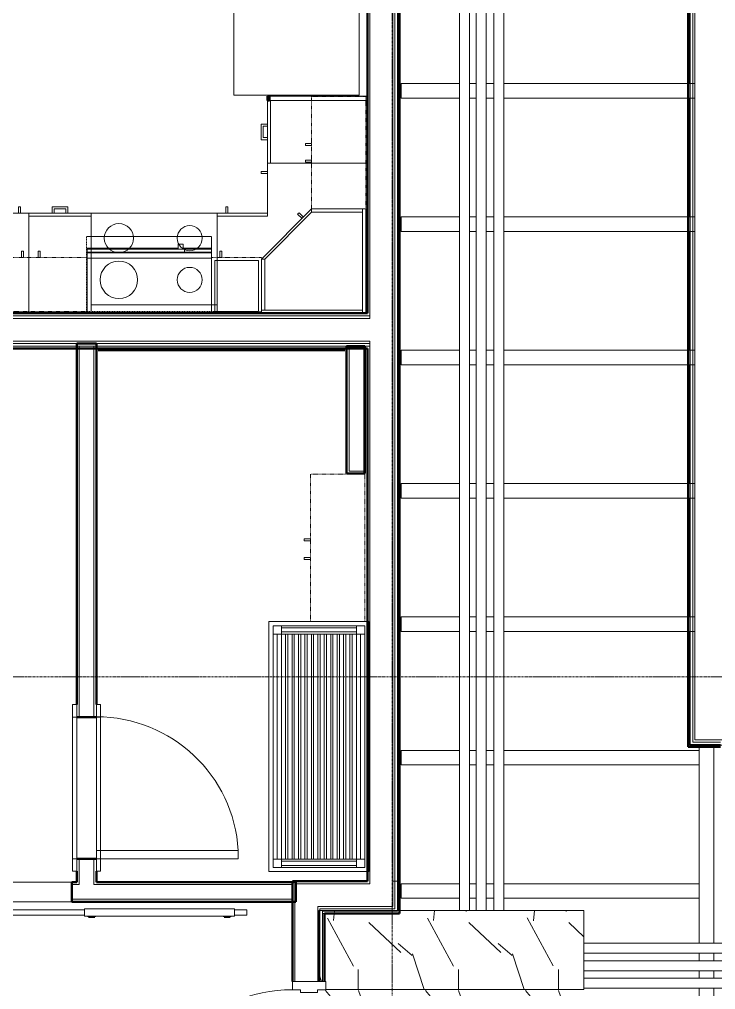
# Model space of a CAD drawing. Header units: inches. Extents: x -4218 to -1830, y 9767 to 12426.
# Drawn here: x -3570.8 to -3403.7, y 10392.1 to 10624.9 of the extents above; entities that cross this region are included whole.
import ezdxf

# ---------------------------------------------------------------- set-up
doc = ezdxf.new("R2010")
doc.units = ezdxf.units.IN
doc.header["$MEASUREMENT"] = 0
for name, pattern in [('Dash', [0.25, 0.125, -0.125]), ('Grid Line 1_2_', [0.875, 0.5, -0.125, 0.125, -0.125]), ('Overhead', [0.15625, 0.09375, -0.0625])]:
    doc.linetypes.add(name, pattern=pattern)
for name, color, linetype, lineweight in [('0-1', 7, 'Continuous', 5), ('0-2', 10, 'Continuous', 9), ('A-CLNG-1', 252, 'Continuous', 9), ('A-CLNG-2', 10, 'Continuous', 9), ('A-CLNG-PATT-1', 71, 'Continuous', 13), ('A-DOOR-1', 10, 'Continuous', 9), ('A-DOOR-2', 50, 'Continuous', 20), ('A-DOOR-3', 252, 'Continuous', 9), ('A-DOOR-4', 7, 'Continuous', 50), ('A-DOOR-FRAM-1', 10, 'Continuous', 9), ('A-DOOR-FRAM-3', 50, 'Continuous', 20), ('A-FLOR-3', 192, 'Continuous', 9), ('A-WALL-1', 7, 'Continuous', 50), ('A-WALL-2', 250, 'Continuous', 13), ('A-WALL-3', 10, 'Continuous', 9), ('A-WALL-4', 252, 'Continuous', 9), ('A-WALL-7', 113, 'Continuous', 9), ('I-WALL-1', 7, 'Continuous', 50), ('I-WALL-3', 252, 'Continuous', 9), ('I-WALL-4', 253, 'Continuous', 9), ('P-PIPE-1', 10, 'Continuous', 9), ('Q-CASE', 31, 'Continuous', 9), ('Q-CASE-1', 252, 'Continuous', 9), ('Q-CASE-2', 10, 'Continuous', 9), ('Q-CASE-3', 253, 'Continuous', 9), ('Q-CASE-4', 252, 'Dash', 9), ('Q-CASE-5', 253, 'Dash', 9), ('Q-CASE-6', 254, 'Continuous', 9), ('Q-CASE-7', 10, 'Dash', 9), ('Q-SPCQ-1', 10, 'Continuous', 9), ('Q-SPCQ-2', 91, 'Overhead', 9), ('S-BEAM', 12, 'Continuous', 9), ('S-GRID-1', 1, 'Grid Line 1_2_', 9)]:
    doc.layers.add(name, color=color, linetype=linetype, lineweight=lineweight)

# ---------------------------------------------------------------- blocks, each defined once
blk = doc.blocks.new('Refrigerator_-_Side-by-Side_6047 - 36_ X 30_-1372843-BACKGROUND - RCP - 2ND FLOOR')
at = {"layer": 'Q-SPCQ-1'}
for p, q in [((-17.88, 15.58), (17.87, 15.58)), ((-17.88, -14.42), (-17.88, 15.58)), ((17.87, 15.58), (17.87, -14.42)), ((17.87, -14.42), (-17.88, -14.42))]:
    blk.add_line(p, q, dxfattribs=at)
blk = doc.blocks.new('Range - 24_ x 30_-2806124-BACKGROUND - RCP - 2ND FLOOR')
at = {"layer": 'Q-SPCQ-1'}
blk.add_line((0, -22), (30, -22), dxfattribs=at)
for centre, radius, start, end in [((6.5, -6), 3.5, 360, 180), ((23.5, -6), 3, 0, 180), ((6.5, -6), 3.5, 180, 0), ((23.5, -6), 3, 180, 0), ((6.5, -16), 4.5, 0, 180), ((23.5, -16), 3, 360, 180), ((6.5, -16), 4.5, 180, 0), ((23.5, -16), 3, 180, 0)]:
    blk.add_arc(centre, radius, start, end, dxfattribs=at)
blk = doc.blocks.new('300 Series Wall Hung Cabinet_302 - 27_ X 36_-2604985-BACKGROUND - RCP - 2ND FLOOR')
at = {"layer": 'Q-CASE-1'}
for p, q in [((-1.76, -13.19), (-2.25, -13.19)), ((-2.25, -13.19), (-2.25, -14.69)), ((-1.76, -14.69), (-1.76, -13.19)), ((2.24, -13.19), (1.75, -13.19)), ((1.75, -13.19), (1.75, -14.69)), ((2.24, -14.69), (2.24, -13.19)), ((-2.25, -14.69), (-1.76, -14.69)), ((1.75, -14.69), (2.24, -14.69))]:
    blk.add_line(p, q, dxfattribs=at)
at = {"layer": 'Q-CASE-4'}
for p, q in [((-13.5, -0.19), (-13.5, -13.19)), ((13.5, -13.19), (13.5, -0.19)), ((-13.5, -13.19), (13.5, -13.19))]:
    blk.add_line(p, q, dxfattribs=at)
at = {"layer": 'Q-CASE-5'}
blk.add_line((13.5, -0.19), (-13.5, -0.19), dxfattribs=at)
blk = doc.blocks.new('30quot_MicrowaveVent_11166 - 70cm miele oven-2804781-BACKGROUND - RCP - 2ND FLOOR')
at = {"layer": 'Q-CASE-1'}
for p, q in [((8.88, 16.6), (7.69, 16.6)), ((7.69, 16.55), (7.69, 15.39)), ((8.88, 15.39), (8.88, 16.55)), ((7.69, 15.6), (-14.2, 15.6)), ((-14.2, 15.6), (-14.2, 15.39)), ((9.18, 15.39), (-14.2, 15.39)), ((-14.2, 15.39), (-14.2, 14.61)), ((-14.2, 14.61), (9.18, 14.61)), ((-14.2, 14.49), (-14.2, 13.23)), ((15.68, 14.49), (-14.2, 14.49)), ((15.68, 15.6), (8.88, 15.6)), ((9.18, 15.39), (9.18, 14.61)), ((15.68, 15.39), (9.18, 15.39)), ((9.18, 15.39), (9.18, 14.61)), ((9.18, 14.61), (15.68, 14.61)), ((15.68, 15.39), (15.68, 15.6)), ((15.68, 15.39), (15.68, 14.61)), ((15.68, 13.23), (15.68, 14.49)), ((-14.2, 13.23), (-14.2, 0.38)), ((-14.2, 13.23), (15.68, 13.23)), ((15.68, 0.38), (15.68, 13.23))]:
    blk.add_line(p, q, dxfattribs=at)
at = {"layer": 'Q-CASE-3'}
for p, q in [((-14.2, 0.38), (-14.2, 0)), ((15.68, 0), (15.68, 0.38))]:
    blk.add_line(p, q, dxfattribs=at)
at = {"layer": 'Q-CASE-6'}
blk.add_line((-14.2, 0), (15.68, 0), dxfattribs=at)
blk = doc.blocks.new('Base Cabinet 4 Drawer 254 - Base Cabinet 4 Drawer 254 15_-2584595-BACKGROUND - RCP - 2ND FLOOR')
at = {"layer": 'Q-CASE-2'}
for p, q in [((-6.76, 24), (8.24, 24)), ((-6.76, 23.25), (-6.76, 24)), ((-1.14, 24), (-1.14, 25.5)), ((-1.14, 25.5), (2.61, 25.5)), ((-1.14, 24), (-0.64, 24)), ((2.11, 25), (-0.64, 25)), ((-0.64, 24), (-0.64, 25)), ((2.11, 24), (2.11, 25)), ((2.61, 24), (2.11, 24)), ((2.61, 25.5), (2.61, 24)), ((8.24, 24), (8.24, 23.25)), ((8.24, 23.25), (-6.76, 23.25)), ((-6.76, 23.25), (-6.76, 0)), ((8.24, 0), (8.24, 23.25)), ((-6.76, 0), (8.24, 0))]:
    blk.add_line(p, q, dxfattribs=at)
blk = doc.blocks.new('Base Cabinet 3 Drawer 230 - Base Cabinet 3 Drawer 230 15_-2554961-BACKGROUND - RCP - 2ND FLOOR')
at = {"layer": 'Q-CASE-2'}
for p, q in [((-6.76, -23.25), (-6.76, 0)), ((-6.76, 0), (8.24, 0)), ((8.24, 0), (8.24, -23.25)), ((-6.76, -23.25), (-6.76, -24)), ((8.24, -23.25), (-6.76, -23.25)), ((8.24, -24), (8.24, -23.25)), ((-6.76, -24), (8.24, -24)), ((-0.64, -24), (-1.14, -24)), ((-1.14, -25.5), (-1.14, -24)), ((2.61, -25.5), (-1.14, -25.5)), ((-0.64, -25), (-0.64, -24)), ((-0.64, -25), (2.11, -25)), ((2.11, -25), (2.11, -24)), ((2.11, -24), (2.61, -24)), ((2.61, -24), (2.61, -25.5))]:
    blk.add_line(p, q, dxfattribs=at)
blk = doc.blocks.new('SWING - SINGLE - FLUSH - 2-10 x 6-8 - PRIVACY-3199407-BACKGROUND - RCP - 2ND FLOOR')
at = {"layer": 'A-DOOR-1'}
blk.add_arc((17, 2.37), 34.07, 93.3657, 180, dxfattribs=at)
at = {"layer": 'A-DOOR-2'}
for p, q in [((15, 2.37), (15, 36.38)), ((17, 36.38), (15, 36.38)), ((17, 2.37), (17, 36.38)), ((17, 2.37), (15, 2.37))]:
    blk.add_line(p, q, dxfattribs=at)
at = {"layer": 'A-DOOR-FRAM-1'}
for p, q in [((-17, 3.37), (-20, 3.37)), ((-20, 2.37), (-20, 3.37)), ((-20, 2.37), (-17, 2.37)), ((17, 3.37), (-17, 3.37)), ((-17, 2.37), (-17, 3.37)), ((-17, 2.37), (17, 2.37)), ((20, 3.37), (17, 3.37)), ((17, 2.37), (17, 3.37)), ((17, 2.37), (20, 2.37)), ((20, 2.37), (20, 3.37)), ((-17, -2.38), (-20, -2.38)), ((-20, -2.38), (-20, -3.38)), ((-20, -3.38), (-17, -3.38)), ((17, -2.38), (-17, -2.38)), ((-17, -2.38), (-17, -3.38)), ((-17, -3.38), (17, -3.38)), ((20, -2.38), (17, -2.38)), ((17, -2.38), (17, -3.38)), ((17, -3.38), (20, -3.38)), ((20, -2.38), (20, -3.38))]:
    blk.add_line(p, q, dxfattribs=at)
blk = doc.blocks.new('BARN - FLUSH - 3-0 x 7-0 BARN DOOR-V25-BACKGROUND - RCP - 2ND FLOOR')
at = {"layer": 'A-DOOR-1'}
for p, q in [((-57, 5.57), (-60, 5.57)), ((-60, 5.57), (-60, 4.95)), ((-60, 4.95), (-60, 4.32)), ((-57, 4.07), (-57, 5.82)), ((-57, 5.82), (-21, 5.82)), ((-21, 5.82), (-21, 4.07)), ((19.6, 5.57), (-21, 5.57)), ((-60, 4.32), (-57, 4.32)), ((-21, 4.07), (-57, 4.07)), ((-21, 4.32), (19.6, 4.32))]:
    blk.add_line(p, q, dxfattribs=at)
at = {"layer": 'A-DOOR-3'}
for p, q in [((21, 5.57), (19.6, 5.57)), ((21, 5.55), (21, 5.57)), ((21, 5.39), (21, 5.49)), ((21, 4.95), (21, 5.39)), ((21, 4.32), (21, 4.95)), ((19.6, 4.32), (21, 4.32))]:
    blk.add_line(p, q, dxfattribs=at)
at = {"layer": 'A-DOOR-4'}
for p, q in [((-56, 6), (-56, 5.82)), ((-54.5, 6), (-56, 6)), ((-54.5, 5.82), (-54.5, 6)), ((-23.5, 6), (-23.5, 5.82)), ((-22, 6), (-23.5, 6)), ((-22, 5.82), (-22, 6))]:
    blk.add_line(p, q, dxfattribs=at)
blk = doc.blocks.new('Base Cabinet Corner 197 - Base Cabinet Corner 197-2565125-BACKGROUND - RCP - 2ND FLOOR')
at = {"layer": 'Q-CASE-2'}
for p, q in [((-23.26, 0), (12.74, 0)), ((-23.26, -36), (-23.26, 0)), ((12.74, 0), (12.74, -24)), ((0.74, -23.25), (0.74, -36)), ((12.74, -23.25), (0.74, -23.25)), ((0.74, -23.25), (0.74, -24)), ((0.74, -24), (0.74, -36)), ((12.74, -24), (0.74, -24)), ((10.73, -24), (10.24, -24)), ((10.24, -24), (10.24, -25.5)), ((10.24, -25.5), (10.73, -25.5)), ((10.73, -25.5), (10.73, -24)), ((2.23, -33.51), (0.73, -33.51)), ((0.73, -33.51), (0.73, -34)), ((0.73, -34), (2.23, -34)), ((2.23, -34), (2.23, -33.51)), ((0.74, -36), (-23.26, -36))]:
    blk.add_line(p, q, dxfattribs=at)
blk = doc.blocks.new('308 - 308-V61-BACKGROUND - RCP - 2ND FLOOR')
at = {"layer": 'Q-CASE'}
for p, q in [((0, -25.19), (-12, -13.19)), ((-12, -13.19), (-11.25, -13.19)), ((-11.25, -13.19), (0, -24.44)), ((0, -24.44), (0, -25.19))]:
    blk.add_line(p, q, dxfattribs=at)
at = {"layer": 'Q-CASE-1'}
for p, q in [((-12, -0.94), (-12, -0.19)), ((-12, -13.19), (-12, -0.94)), ((-12, -0.94), (-11.25, -0.94)), ((12.62, -0.94), (-12, -0.94)), ((-11.25, -13.19), (-11.25, -0.94)), ((-11.25, -0.94), (12.25, -0.94)), ((-11.25, -0.94), (-11.25, -13.19)), ((12.25, -0.94), (12.25, -24.44)), ((12.25, -25.19), (12.25, -0.94)), ((12.25, -0.94), (12.62, -0.94)), ((-11.25, -13.19), (-12, -13.19)), ((0, -24.44), (-11.25, -13.19)), ((-10.05, -15.14), (-11.11, -16.2)), ((-11.11, -16.2), (-10.76, -16.55)), ((-10.76, -16.55), (-9.7, -15.49)), ((12.25, -24.44), (0, -24.44)), ((0, -25.19), (0, -24.44)), ((0, -24.44), (12.25, -24.44)), ((12.25, -25.19), (0, -25.19)), ((12.25, -24.44), (12.25, -25.19)), ((12.62, -25.19), (12.25, -25.19))]:
    blk.add_line(p, q, dxfattribs=at)
at = {"layer": 'Q-CASE-3'}
for p, q in [((-12, -0.19), (12.62, -0.19)), ((12.62, -0.94), (13, -0.94)), ((13, -0.94), (12.62, -0.94)), ((13, -25.19), (12.62, -25.19))]:
    blk.add_line(p, q, dxfattribs=at)
at = {"layer": 'Q-CASE-6'}
for p, q in [((12.62, -0.19), (13, -0.19)), ((13, -0.19), (13, -0.94)), ((13, -0.94), (13, -25.19))]:
    blk.add_line(p, q, dxfattribs=at)
blk = doc.blocks.new('300 Series Wall Hung Cabinet_301 - 12_-V66-BACKGROUND - RCP - 2ND FLOOR')
at = {"layer": 'Q-CASE-1'}
for p, q in [((-3.51, 14.69), (-4, 14.69)), ((-4, 14.69), (-4, 13.19)), ((-3.51, 13.19), (-3.51, 14.69)), ((-5.25, 0.19), (-5.25, 12.44)), ((-5.25, 12.44), (5.25, 12.44)), ((-4, 13.19), (-3.51, 13.19)), ((5.25, 12.44), (5.25, 0.19))]:
    blk.add_line(p, q, dxfattribs=at)
at = {"layer": 'Q-CASE-3'}
blk.add_line((5.25, 0.19), (-5.25, 0.19), dxfattribs=at)
at = {"layer": 'Q-CASE-4'}
for p, q in [((-6, 0.19), (-6, 13.19)), ((-6, 13.19), (6, 13.19)), ((6, 13.19), (6, 0.19))]:
    blk.add_line(p, q, dxfattribs=at)
at = {"layer": 'Q-CASE-5'}
blk.add_line((6, 0.19), (-6, 0.19), dxfattribs=at)
blk = doc.blocks.new('Cabinet Filler58 - Cabinet Filler-2785573-BACKGROUND - RCP - 2ND FLOOR')
at = {"layer": 'A-WALL-1'}
for p, q in [((-3511.3, 10605.44), (-3511.3, 10606.54)), ((-3511.3, 10606.54), (-3510.8, 10606.54)), ((-3510.8, 10606.54), (-3510.8, 10605.44)), ((-3510.8, 10605.44), (-3511.3, 10605.44))]:
    blk.add_line(p, q, dxfattribs=at)
at = {"layer": 'A-WALL-4'}
for p, q in [((-3510.8, 10606.54), (-3511.3, 10606.54)), ((-3511.3, 10606.54), (-3511.3, 10605.44)), ((-3510.8, 10605.44), (-3510.8, 10606.54)), ((-3511.3, 10605.44), (-3510.8, 10605.44))]:
    blk.add_line(p, q, dxfattribs=at)
blk = doc.blocks.new('Bath Vanity - Bath Vanity 60_-V81-BACKGROUND - RCP - 2ND FLOOR')
at = {"layer": 'Q-CASE-1'}
for p, q in [((-29.26, -0.38), (-29.26, 0)), ((-29.26, 0), (30.74, 0)), ((30.74, 0), (30.74, -0.38))]:
    blk.add_line(p, q, dxfattribs=at)
at = {"layer": 'Q-CASE-2'}
for p, q in [((-29.26, -24), (-29.26, -0.38)), ((-28.26, -3), (-28.26, -1)), ((-28.26, -1), (-26.26, -1)), ((27.74, -1), (-26.26, -1)), ((-26.26, -1), (-26.26, -3)), ((27.74, -2), (-26.26, -2)), ((27.74, -3), (27.74, -1)), ((27.74, -1), (29.74, -1)), ((29.74, -1), (29.74, -3)), ((30.74, -0.38), (30.74, -24)), ((-28.26, -3), (-28.26, -21)), ((-26.26, -3), (-28.26, -3)), ((-27.76, -3), (-27.76, -21)), ((-26.76, -3), (-26.76, -21)), ((27.74, -3), (-26.26, -3)), ((-26.26, -3), (-26.26, -21)), ((-26.26, -4), (27.74, -4)), ((27.74, -4.55), (-26.26, -4.55)), ((27.74, -3), (27.74, -21)), ((29.74, -3), (27.74, -3)), ((28.24, -3), (28.24, -21)), ((29.24, -3), (29.24, -21)), ((29.74, -3), (29.74, -21)), ((-26.26, -5.55), (27.74, -5.55)), ((27.74, -6.09), (-26.26, -6.09)), ((-26.26, -7.09), (27.74, -7.09)), ((27.74, -7.64), (-26.26, -7.64)), ((-26.26, -8.64), (27.74, -8.64)), ((27.74, -9.18), (-26.26, -9.18)), ((-26.26, -10.18), (27.74, -10.18)), ((27.74, -10.73), (-26.26, -10.73)), ((-26.26, -11.73), (27.74, -11.73)), ((27.74, -12.27), (-26.26, -12.27)), ((-26.26, -13.27), (27.74, -13.27)), ((27.74, -13.82), (-26.26, -13.82)), ((-26.26, -14.82), (27.74, -14.82)), ((27.74, -15.36), (-26.26, -15.36)), ((-26.26, -16.36), (27.74, -16.36)), ((27.74, -16.91), (-26.26, -16.91)), ((-26.26, -17.91), (27.74, -17.91)), ((27.74, -18.45), (-26.26, -18.45)), ((-26.26, -19.45), (27.74, -19.45)), ((27.74, -20), (-26.26, -20)), ((-28.26, -23), (-28.26, -21)), ((-28.26, -21), (-26.26, -21)), ((-26.26, -23), (-28.26, -23)), ((-26.26, -21), (27.74, -21)), ((-26.26, -21), (-26.26, -23)), ((27.74, -22), (-26.26, -22)), ((27.74, -23), (-26.26, -23)), ((27.74, -23), (27.74, -21)), ((27.74, -21), (29.74, -21)), ((29.74, -23), (27.74, -23)), ((29.74, -21), (29.74, -23)), ((30.74, -24), (-29.26, -24))]:
    blk.add_line(p, q, dxfattribs=at)
blk = doc.blocks.new('Range_Hood_386 - 30_ Wide-2577799-BACKGROUND - RCP - 2ND FLOOR')
at = {"layer": 'Q-SPCQ-2'}
for p, q in [((-15, -6), (-15, 12)), ((-15, 12), (15, 12)), ((15, 12), (15, -6)), ((15, -6), (-15, -6))]:
    blk.add_line(p, q, dxfattribs=at)
blk = doc.blocks.new('300 Series Wall Hung Cabinet_326 - 36_-V92-BACKGROUND - RCP - 2ND FLOOR')
at = {"layer": 'Q-CASE-2'}
for p, q in [((-2.01, -13.19), (-2.5, -13.19)), ((-2.5, -13.19), (-2.5, -14.69)), ((-2.01, -14.69), (-2.01, -13.19)), ((2.49, -13.19), (2, -13.19)), ((2, -13.19), (2, -14.69)), ((2.49, -14.69), (2.49, -13.19)), ((-2.5, -14.69), (-2.01, -14.69)), ((2, -14.69), (2.49, -14.69))]:
    blk.add_line(p, q, dxfattribs=at)
at = {"layer": 'Q-CASE-7'}
for p, q in [((17.37, -0.19), (-18, -0.19)), ((-18, -0.19), (-18, -13.19)), ((-18, -13.19), (17.37, -13.19))]:
    blk.add_line(p, q, dxfattribs=at)
blk = doc.blocks.new('CTR - 1st Phase - Unit Layouts_rvt-1-BACKGROUND - RCP - 2ND FLOOR')
at = {"layer": 'A-WALL-1'}
for p, q in [((-3557.05, 10460.52), (-3557.05, 10547.19)), ((-3557.05, 10547.19), (-3556.42, 10547.19)), ((-3556.42, 10547.19), (-3552.92, 10547.19)), ((-3552.92, 10547.19), (-3552.3, 10547.19)), ((-3552.3, 10547.19), (-3552.3, 10460.52)), ((-3492.3, 10515.94), (-3492.3, 10546.56)), ((-3492.3, 10546.56), (-3491.67, 10546.56)), ((-3491.67, 10546.56), (-3488.17, 10546.56)), ((-3488.17, 10546.56), (-3487.92, 10546.56)), ((-3487.92, 10546.56), (-3487.92, 10515.94)), ((-3552.3, 10545.6), (-3552.3, 10545.97)), ((-3552.3, 10545.97), (-3492.3, 10545.97)), ((-3492.67, 10545.6), (-3551.92, 10545.6)), ((-3492.3, 10545.97), (-3492.3, 10545.6)), ((-3491.67, 10515.94), (-3492.3, 10515.94)), ((-3488.17, 10515.94), (-3491.67, 10515.94)), ((-3487.92, 10515.94), (-3488.17, 10515.94)), ((-3552.3, 10457.52), (-3557.05, 10457.52)), ((-3557.05, 10423.52), (-3552.3, 10423.52)), ((-3557.05, 10417.94), (-3557.05, 10420.52)), ((-3552.3, 10420.52), (-3552.3, 10417.94)), ((-3558.18, 10417.94), (-3557.05, 10417.94)), ((-3558.18, 10413.19), (-3558.18, 10417.94)), ((-3552.3, 10417.94), (-3504.48, 10417.94)), ((-3504.48, 10417.94), (-3504.48, 10417.31)), ((-3504.48, 10417.31), (-3504.48, 10413.81)), ((-3504.48, 10413.81), (-3504.48, 10413.19)), ((-3504.48, 10413.19), (-3558.18, 10413.19))]:
    blk.add_line(p, q, dxfattribs=at)
at = {"layer": 'A-WALL-2'}
for p, q in [((-3556.42, 10546.56), (-3552.92, 10546.56)), ((-3556.42, 10457.52), (-3556.42, 10546.56)), ((-3552.92, 10457.52), (-3552.92, 10546.56)), ((-3488.17, 10545.94), (-3488.17, 10546.56)), ((-3488.17, 10545.94), (-3488.17, 10546.56)), ((-3491.67, 10545.94), (-3488.17, 10545.94)), ((-3491.67, 10516.56), (-3491.67, 10545.94)), ((-3488.17, 10516.56), (-3488.17, 10545.94)), ((-3488.17, 10516.56), (-3491.67, 10516.56)), ((-3488.17, 10515.94), (-3488.17, 10516.56)), ((-3488.17, 10515.94), (-3488.17, 10516.56)), ((-3556.42, 10417.94), (-3556.42, 10423.52)), ((-3552.92, 10417.94), (-3552.92, 10423.52)), ((-3556.42, 10417.31), (-3558.18, 10417.31)), ((-3556.42, 10417.94), (-3556.42, 10417.31)), ((-3552.92, 10417.94), (-3552.92, 10417.31)), ((-3505.1, 10417.31), (-3552.92, 10417.31)), ((-3505.1, 10417.31), (-3505.1, 10413.81)), ((-3505.1, 10413.81), (-3558.18, 10413.81))]:
    blk.add_line(p, q, dxfattribs=at)
at = {"layer": 'A-WALL-3'}
for p, q in [((-3557.05, 10457.52), (-3557.05, 10423.52)), ((-3552.3, 10423.52), (-3552.3, 10457.52)), ((-3558.18, 10417.94), (-3594.18, 10417.94)), ((-3594.18, 10413.19), (-3558.18, 10413.19))]:
    blk.add_line(p, q, dxfattribs=at)
at = {"layer": 'A-WALL-4'}
for p, q in [((-3557.05, 10457.52), (-3552.3, 10457.52)), ((-3557.05, 10423.52), (-3552.3, 10423.52)), ((-3558.18, 10417.94), (-3558.18, 10413.19))]:
    blk.add_line(p, q, dxfattribs=at)
at = {"layer": 'A-WALL-7'}
for p, q in [((-3510.8, 10606.54), (-3511.3, 10606.54)), ((-3511.3, 10606.54), (-3511.3, 10605.44)), ((-3511.3, 10605.44), (-3511.3, 10606.54)), ((-3511.3, 10606.54), (-3510.8, 10606.54)), ((-3487.3, 10606.54), (-3510.8, 10606.54)), ((-3510.8, 10606.54), (-3487.3, 10606.54)), ((-3487.3, 10554.44), (-3487.3, 10606.54)), ((-3487.3, 10606.54), (-3487.3, 10554.44)), ((-3511.3, 10605.44), (-3511.3, 10599.81)), ((-3511.3, 10599.81), (-3511.3, 10605.44)), ((-3511.3, 10599.81), (-3511.3, 10599.32)), ((-3511.3, 10599.32), (-3511.3, 10599.81)), ((-3511.3, 10599.32), (-3511.3, 10596.56)), ((-3511.3, 10596.56), (-3511.3, 10599.32)), ((-3511.3, 10596.56), (-3511.3, 10596.06)), ((-3511.3, 10596.06), (-3511.3, 10596.56)), ((-3511.3, 10596.06), (-3511.3, 10588.44)), ((-3511.3, 10588.44), (-3511.3, 10596.06)), ((-3511.3, 10587.95), (-3511.3, 10578.44)), ((-3511.3, 10578.44), (-3511.3, 10587.95)), ((-3562.93, 10578.44), (-3570.56, 10578.44)), ((-3570.56, 10578.44), (-3562.93, 10578.44)), ((-3562.43, 10578.44), (-3562.93, 10578.44)), ((-3559.68, 10578.44), (-3562.43, 10578.44)), ((-3562.43, 10578.44), (-3559.68, 10578.44)), ((-3559.18, 10578.44), (-3559.68, 10578.44)), ((-3521.29, 10578.44), (-3559.18, 10578.44)), ((-3559.18, 10578.44), (-3521.29, 10578.44)), ((-3520.8, 10578.44), (-3521.29, 10578.44)), ((-3511.3, 10578.44), (-3520.8, 10578.44)), ((-3520.8, 10578.44), (-3511.3, 10578.44)), ((-3604.56, 10554.44), (-3487.3, 10554.44)), ((-3487.3, 10554.44), (-3604.56, 10554.44))]:
    blk.add_line(p, q, dxfattribs=at)
at = {"layer": '0-2'}
for name, p, rotation in [('Refrigerator_-_Side-by-Side_6047 - 36_ X 30_-1372843-BACKGROUND - RCP - 2ND FLOOR', (-3503.72, 10624.66), 89.99999999995426), ('Base Cabinet 3 Drawer 230 - Base Cabinet 3 Drawer 230 15_-2554961-BACKGROUND - RCP - 2ND FLOOR', (-3487.3, 10598.68), 269.9999999999674), ('300 Series Wall Hung Cabinet_302 - 27_ X 36_-2604985-BACKGROUND - RCP - 2ND FLOOR', (-3487.49, 10592.94), 269.9999999999694), ('Base Cabinet Corner 197 - Base Cabinet Corner 197-2565125-BACKGROUND - RCP - 2ND FLOOR', (-3604.56, 10577.7), 90.00000000001207), ('Base Cabinet Corner 197 - Base Cabinet Corner 197-2565125-BACKGROUND - RCP - 2ND FLOOR', (-3510.56, 10554.44), 180), ('308 - 308-V61-BACKGROUND - RCP - 2ND FLOOR', (-3487.49, 10567.44), 269.9999999999694), ('Range_Hood_386 - 30_ Wide-2577799-BACKGROUND - RCP - 2ND FLOOR', (-3539.67, 10566.81), 180), ('300 Series Wall Hung Cabinet_302 - 27_ X 36_-2604985-BACKGROUND - RCP - 2ND FLOOR', (-3568.06, 10554.63), 180), ('300 Series Wall Hung Cabinet_326 - 36_-V92-BACKGROUND - RCP - 2ND FLOOR', (-3487.74, 10497.81), 270.0000000001481), ('Bath Vanity - Bath Vanity 60_-V81-BACKGROUND - RCP - 2ND FLOOR', (-3486.92, 10451.18), 269.9999999997966), ('SWING - SINGLE - FLUSH - 2-10 x 6-8 - PRIVACY-3199407-BACKGROUND - RCP - 2ND FLOOR', (-3554.67, 10440.52), 269.9999999999893), ('BARN - FLUSH - 3-0 x 7-0 BARN DOOR-V25-BACKGROUND - RCP - 2ND FLOOR', (-3576.18, 10415.56), 180)]:
    blk.add_blockref(name, p, dxfattribs=dict(at, rotation=rotation))
for name, p in [('Cabinet Filler58 - Cabinet Filler-2785573-BACKGROUND - RCP - 2ND FLOOR', (0, 0)), ('Base Cabinet 4 Drawer 254 - Base Cabinet 4 Drawer 254 15_-2584595-BACKGROUND - RCP - 2ND FLOOR', (-3561.79, 10554.44)), ('Range - 24_ x 30_-2806124-BACKGROUND - RCP - 2ND FLOOR', (-3553.42, 10578.44)), ('30quot_MicrowaveVent_11166 - 70cm miele oven-2804781-BACKGROUND - RCP - 2ND FLOOR', (-3540.35, 10554.44)), ('300 Series Wall Hung Cabinet_301 - 12_-V66-BACKGROUND - RCP - 2ND FLOOR', (-3518.67, 10554.63))]:
    blk.add_blockref(name, p, dxfattribs=at)
blk = doc.blocks.new('HOLLOW METAL - UNIT DOOR-2191980-BACKGROUND - RCP - 2ND FLOOR')
at = {"layer": 'A-DOOR-1'}
blk.add_arc((18, -4.125), 36, 180, 270, dxfattribs=at)
at = {"layer": 'A-DOOR-2'}
for p, q in [((16.25, -4.125), (18, -4.125)), ((16.25, -40.125), (16.25, -4.125)), ((18, -4.125), (18, -40.125)), ((18, -40.125), (16.25, -40.125))]:
    blk.add_line(p, q, dxfattribs=at)
at = {"layer": 'A-DOOR-FRAM-3'}
for p, q in [((-20, 3.875), (-18, 3.875)), ((-20, -4.125), (-20, 3.875)), ((-18, 3.875), (-18, 1.9375)), ((18, 3.875), (20, 3.875)), ((18, 1.9375), (18, 3.875)), ((20, 3.875), (20, -4.125)), ((-18, 1.9375), (-17.375, 1.9375)), ((-17.375, 1.9375), (-17.375, -2.1875)), ((17.375, 1.9375), (18, 1.9375)), ((17.375, -2.1875), (17.375, 1.9375)), ((-18, -2.1875), (-18, -4.125)), ((-17.375, -2.1875), (-18, -2.1875)), ((18, -2.1875), (17.375, -2.1875)), ((18, -4.125), (18, -2.1875)), ((-18, -4.125), (-20, -4.125)), ((20, -4.125), (18, -4.125))]:
    blk.add_line(p, q, dxfattribs=at)
blk = doc.blocks.new('CTR - 1st Phase - Common Walls_rvt-1-BACKGROUND - RCP - 2ND FLOOR')
at = {"layer": 'A-CLNG-PATT-1'}
h = blk.add_hatch(dxfattribs=at)
h.set_pattern_fill('FP_3', color=256, style=0, pattern_type=2)
h.set_pattern_definition([(108.435, (6.24, 0), (-23.9995167, 47.999875), [9.107, -66.787]), (139.399, (3.36, 8.64), (-144.0005735, 119.9994401), [4.425, -216.844]), (136.848, (24, 11.52), (-360.00235884, 335.99803914), [10.527, -515.834]), (109.983, (16.32, 18.72), (-71.99926767, 192.0004429), [5.618, -275.295]), (90, (14.4, 0), (-24, 24), [4.8, -19.2]), (118.443, (14.4, 4.8), (168.00080613, -311.999948405), [13.101, -641.971]), (84.289, (8.16, 16.32), (-24.00143285, -215.9997167), [4.824, -236.373]), (129.806, (8.64, 21.12), (96.0006462, -119.9991583), [3.749, -183.697])])
h.paths.add_polyline_path([(-3455.52, 10351.34), (-3435.32, 10351.34), (-3435.32, 10353.52), (-3478.3, 10353.52), (-3478.3, 10351.34), (-3457.52, 10351.34), (-3457.52, 10353.21), (-3455.52, 10353.21), (-3455.52, 10351.84)], flags=0)
h.paths.add_polyline_path([(-3435.32, 10353.77), (-3435.32, 10391.92), (-3498.93, 10391.92), (-3498.93, 10356.09), (-3497.3, 10356.09), (-3497.3, 10354.09), (-3498.93, 10354.09), (-3498.93, 10353.77), (-3468.67, 10353.77)], flags=0)
h.paths.add_polyline_path([(-3435.32, 10392.17), (-3435.32, 10411.12), (-3498.93, 10411.12), (-3498.93, 10394.09), (-3497.3, 10394.09), (-3497.3, 10392.17), (-3451.91, 10392.17)], flags=0)
at = {"layer": 'A-CLNG-1'}
for p, q in [((-3498.93, 10411.12), (-3479.55, 10411.12)), ((-3498.93, 10394.09), (-3498.93, 10411.12))]:
    blk.add_line(p, q, dxfattribs=at)
at = {"layer": 'A-CLNG-2'}
for p, q in [((-3479.55, 10411.12), (-3435.32, 10411.12)), ((-3435.32, 10411.12), (-3435.32, 10392.17)), ((-3435.32, 10392.17), (-3497.3, 10392.17))]:
    blk.add_line(p, q, dxfattribs=at)
at = {"layer": 'A-WALL-2'}
for p, q in [((-3409.8, 10843.41), (-3409.8, 10450.91)), ((-3409.17, 10843.41), (-3409.17, 10451.54)), ((-3408.67, 10843.41), (-3408.67, 10452.04)), ((-3486.67, 10642.81), (-3486.67, 10553.81)), ((-3481.17, 10642.81), (-3481.17, 10418.16)), ((-3480.67, 10642.81), (-3480.67, 10418.16)), ((-3480.05, 10642.81), (-3480.05, 10418.16)), ((-3852.47, 10553.81), (-3487.3, 10553.81)), ((-3852.47, 10553.19), (-3487.3, 10553.19)), ((-3487.3, 10553.81), (-3486.67, 10553.81)), ((-3487.3, 10553.19), (-3486.67, 10553.19)), ((-3486.67, 10553.19), (-3486.67, 10553.81)), ((-3486.67, 10553.81), (-3486.67, 10553.19)), ((-3852.47, 10547.69), (-3487.3, 10547.69)), ((-3852.47, 10547.19), (-3487.3, 10547.19)), ((-3852.47, 10546.56), (-3487.3, 10546.56)), ((-3487.3, 10547.69), (-3486.67, 10547.69)), ((-3487.3, 10547.19), (-3486.67, 10547.19)), ((-3487.3, 10546.56), (-3486.67, 10546.56)), ((-3486.67, 10547.19), (-3486.67, 10547.69)), ((-3486.67, 10547.69), (-3486.67, 10547.19)), ((-3486.67, 10546.56), (-3486.67, 10547.19)), ((-3486.67, 10547.19), (-3486.67, 10546.56)), ((-3486.67, 10546.56), (-3486.67, 10418.16)), ((-3409.8, 10450.91), (-3409.17, 10450.91)), ((-3409.17, 10451.54), (-3408.67, 10451.54)), ((-3409.17, 10450.91), (-3402.55, 10450.91)), ((-3408.67, 10452.04), (-3403.17, 10452.04)), ((-3408.67, 10451.54), (-3402.55, 10451.54)), ((-3486.67, 10417.54), (-3486.67, 10418.16)), ((-3481.17, 10417.54), (-3481.17, 10418.16)), ((-3480.67, 10412.04), (-3480.67, 10418.16)), ((-3480.05, 10411.54), (-3480.05, 10418.16)), ((-3504.67, 10417.54), (-3504.67, 10412.04)), ((-3504.67, 10417.54), (-3486.67, 10417.54)), ((-3481.17, 10412.04), (-3481.17, 10417.54)), ((-3504.67, 10412.04), (-3504.67, 10410.41)), ((-3499.17, 10412.04), (-3499.17, 10411.54)), ((-3499.17, 10412.04), (-3481.17, 10412.04)), ((-3499.17, 10411.54), (-3499.17, 10410.41)), ((-3498.67, 10411.54), (-3498.67, 10410.91)), ((-3498.67, 10411.54), (-3480.67, 10411.54)), ((-3480.67, 10411.54), (-3480.67, 10412.04)), ((-3480.05, 10410.91), (-3480.05, 10411.54)), ((-3504.67, 10410.41), (-3504.67, 10394.09)), ((-3499.17, 10410.41), (-3499.17, 10394.09)), ((-3498.67, 10410.91), (-3498.67, 10410.41)), ((-3498.67, 10410.41), (-3498.67, 10394.09)), ((-3498.05, 10410.91), (-3498.05, 10410.41)), ((-3498.05, 10410.91), (-3480.05, 10410.91)), ((-3498.05, 10410.41), (-3497.55, 10410.41)), ((-3498.05, 10410.41), (-3498.05, 10394.09))]:
    blk.add_line(p, q, dxfattribs=at)
at = {"layer": 'I-WALL-1'}
for p, q in [((-3410.3, 10450.41), (-3410.3, 10843.41)), ((-3487.3, 10554.44), (-3487.3, 10642.81)), ((-3479.55, 10642.81), (-3479.55, 10418.16)), ((-3852.47, 10554.44), (-3487.3, 10554.44)), ((-3487.3, 10545.94), (-3852.47, 10545.94)), ((-3487.3, 10418.16), (-3487.3, 10545.94)), ((-3409.8, 10450.41), (-3410.3, 10450.41)), ((-3402.55, 10450.41), (-3409.8, 10450.41)), ((-3505.3, 10417.54), (-3505.3, 10418.16)), ((-3505.3, 10418.16), (-3487.3, 10418.16)), ((-3479.55, 10418.16), (-3479.55, 10410.91)), ((-3505.3, 10410.41), (-3505.3, 10417.54)), ((-3505.3, 10394.09), (-3505.3, 10410.41)), ((-3497.55, 10410.41), (-3497.55, 10394.09)), ((-3479.55, 10410.41), (-3497.55, 10410.41)), ((-3479.55, 10410.91), (-3479.55, 10410.41))]:
    blk.add_line(p, q, dxfattribs=at)
at = {"layer": 'I-WALL-3'}
for p, q in [((-3410.3, 10450.41), (-3410.3, 10842.51)), ((-3479.55, 10642.81), (-3479.55, 10418.16)), ((-3410.3, 10450.41), (-3402.55, 10450.41)), ((-3479.55, 10411.12), (-3479.55, 10418.16))]:
    blk.add_line(p, q, dxfattribs=at)
at = {"layer": 'I-WALL-4'}
for p, q in [((-3481.17, 10418.16), (-3479.55, 10418.16)), ((-3481.17, 10418.16), (-3479.55, 10418.16)), ((-3505.3, 10394.09), (-3497.55, 10394.09))]:
    blk.add_line(p, q, dxfattribs=at)
at = {"layer": 'P-PIPE-1'}
for p, q in [((-3465.19, 10411.12), (-3465.19, 10649.86)), ((-3462.81, 10649.86), (-3462.81, 10411.12)), ((-3461.19, 10411.12), (-3461.19, 10649.86)), ((-3458.81, 10649.86), (-3458.81, 10411.12)), ((-3456.94, 10411.12), (-3456.94, 10649.86)), ((-3454.57, 10649.86), (-3454.57, 10411.12)), ((-3435.32, 10403.25), (-2798.23, 10403.25)), ((-2798.23, 10400.87), (-3435.32, 10400.87)), ((-3435.32, 10399.01), (-2798.23, 10399.01)), ((-2798.23, 10396.63), (-3435.32, 10396.63)), ((-3435.32, 10394.88), (-2798.23, 10394.88)), ((-2798.23, 10392.5), (-3435.32, 10392.5))]:
    blk.add_line(p, q, dxfattribs=at)
at = {"layer": '0-2', "rotation": 270.0000000000046}
blk.add_blockref('HOLLOW METAL - UNIT DOOR-2191980-BACKGROUND - RCP - 2ND FLOOR', (-3501.17, 10374.09), dxfattribs=at)
blk = doc.blocks.new('Dimension Lumber - LVL - 3_5X5_5-V200-BACKGROUND - RCP - 2ND FLOOR')
at = {"layer": 'S-BEAM'}
for p, q in [((-35.77, 1.75), (-35.77, -1.75)), ((-35.77, 1.75), (-21.74, 1.75)), ((-19.37, 1.75), (-17.74, 1.75)), ((-15.37, 1.75), (-13.5, 1.75)), ((-11.13, 1.75), (33.15, 1.75)), ((33.15, 1.75), (34.77, 1.75)), ((-35.77, -1.75), (-21.74, -1.75)), ((-19.37, -1.75), (-17.74, -1.75)), ((-15.37, -1.75), (-13.5, -1.75)), ((-11.13, -1.75), (33.15, -1.75)), ((33.15, -1.75), (34.77, -1.75))]:
    blk.add_line(p, q, dxfattribs=at)
blk = doc.blocks.new('Dimension Lumber - LVL - 3_5X5_5-V201-BACKGROUND - RCP - 2ND FLOOR')
at = {"layer": 'S-BEAM'}
for p, q in [((-35.77, 1.75), (-35.77, -1.75)), ((-35.77, 1.75), (-21.74, 1.75)), ((-19.37, 1.75), (-17.74, 1.75)), ((-15.37, 1.75), (-13.5, 1.75)), ((-11.13, 1.75), (33.15, 1.75)), ((33.15, 1.75), (34.77, 1.75)), ((-35.77, -1.75), (-21.74, -1.75)), ((-19.37, -1.75), (-17.74, -1.75)), ((-15.37, -1.75), (-13.5, -1.75)), ((-11.13, -1.75), (33.15, -1.75)), ((33.15, -1.75), (34.77, -1.75))]:
    blk.add_line(p, q, dxfattribs=at)
blk = doc.blocks.new('Dimension Lumber - LVL - 3_5X5_5-V202-BACKGROUND - RCP - 2ND FLOOR')
at = {"layer": 'S-BEAM'}
for p, q in [((-35.77, 1.75), (-35.77, -1.75)), ((-35.77, 1.75), (-21.74, 1.75)), ((-19.37, 1.75), (-17.74, 1.75)), ((-15.37, 1.75), (-13.5, 1.75)), ((-11.13, 1.75), (33.15, 1.75)), ((33.15, 1.75), (34.77, 1.75)), ((-35.77, -1.75), (-21.74, -1.75)), ((-19.37, -1.75), (-17.74, -1.75)), ((-15.37, -1.75), (-13.5, -1.75)), ((-11.13, -1.75), (33.15, -1.75)), ((33.15, -1.75), (34.77, -1.75))]:
    blk.add_line(p, q, dxfattribs=at)
blk = doc.blocks.new('Dimension Lumber - LVL - 3_5X5_5-V203-BACKGROUND - RCP - 2ND FLOOR')
at = {"layer": 'S-BEAM'}
for p, q in [((-35.77, 1.75), (-35.77, -1.75)), ((-35.77, 1.75), (-21.74, 1.75)), ((-19.37, 1.75), (-17.74, 1.75)), ((-15.37, 1.75), (-13.5, 1.75)), ((-11.12, 1.75), (33.15, 1.75)), ((33.15, 1.75), (34.77, 1.75)), ((-35.77, -1.75), (-21.74, -1.75)), ((-19.37, -1.75), (-17.74, -1.75)), ((-15.37, -1.75), (-13.5, -1.75)), ((-11.12, -1.75), (33.15, -1.75)), ((33.15, -1.75), (34.77, -1.75))]:
    blk.add_line(p, q, dxfattribs=at)
blk = doc.blocks.new('Dimension Lumber - LVL - 3_5X5_5-V204-BACKGROUND - RCP - 2ND FLOOR')
at = {"layer": 'S-BEAM'}
for p, q in [((-35.77, 1.75), (-35.77, -1.75)), ((-35.77, 1.75), (-21.74, 1.75)), ((-19.37, 1.75), (-17.74, 1.75)), ((-15.37, 1.75), (-13.5, 1.75)), ((-11.12, 1.75), (33.15, 1.75)), ((33.15, 1.75), (33.61, 1.75)), ((33.65, 1.75), (34.74, 1.75)), ((-35.77, -1.75), (-21.74, -1.75)), ((-19.37, -1.75), (-17.74, -1.75)), ((-15.37, -1.75), (-13.5, -1.75)), ((-11.12, -1.75), (33.15, -1.75)), ((33.15, -1.75), (33.62, -1.75)), ((33.65, -1.75), (34.23, -1.75)), ((34.27, -1.75), (34.74, -1.75))]:
    blk.add_line(p, q, dxfattribs=at)
blk = doc.blocks.new('Dimension Lumber - LVL - 3_5X5_5-V205-BACKGROUND - RCP - 2ND FLOOR')
at = {"layer": 'S-BEAM'}
for p, q in [((-36.65, 1.75), (-36.65, -1.75)), ((-36.65, 1.75), (-22.61, 1.75)), ((-20.24, 1.75), (-18.61, 1.75)), ((-16.24, 1.75), (-14.37, 1.75)), ((-12, 1.75), (34.9, 1.75)), ((34.9, -1.75), (34.9, 1.75)), ((-36.65, -1.75), (-22.61, -1.75)), ((-20.24, -1.75), (-18.61, -1.75)), ((-16.24, -1.75), (-14.37, -1.75)), ((-12, -1.75), (34.9, -1.75))]:
    blk.add_line(p, q, dxfattribs=at)
blk = doc.blocks.new('Dimension Lumber - LVL - 3_5X5_5-V206-BACKGROUND - RCP - 2ND FLOOR')
at = {"layer": 'S-BEAM'}
for p, q in [((-36.65, 1.75), (-36.65, -1.75)), ((-36.65, 1.75), (-22.61, 1.75)), ((-20.24, 1.75), (-18.61, 1.75)), ((-16.24, 1.75), (-14.37, 1.75)), ((-12, 1.75), (34.9, 1.75)), ((34.9, -1.75), (34.9, 1.75)), ((-36.65, -1.75), (-22.61, -1.75)), ((-20.24, -1.75), (-18.61, -1.75)), ((-16.24, -1.75), (-14.37, -1.75)), ((-12, -1.75), (34.9, -1.75))]:
    blk.add_line(p, q, dxfattribs=at)
blk = doc.blocks.new('Dimension Lumber - LVL - 3_5X5_5-V216-BACKGROUND - RCP - 2ND FLOOR')
at = {"layer": 'S-BEAM'}
for p, q in [((-34.76, 1.75), (-34.76, -1.75)), ((-34.76, 1.75), (-34.49, 1.75)), ((-34.49, 1.75), (-23.15, 1.75)), ((-20.77, 1.75), (-19.02, 1.75)), ((-16.65, 1.75), (-14.78, 1.75)), ((-12.4, 1.75), (34.76, 1.75)), ((34.76, -1.75), (34.76, 1.75)), ((-34.76, -1.75), (-34.49, -1.75)), ((-34.49, -1.75), (-23.15, -1.75)), ((-20.77, -1.75), (-19.02, -1.75)), ((-16.65, -1.75), (-14.78, -1.75)), ((-12.4, -1.75), (34.76, -1.75))]:
    blk.add_line(p, q, dxfattribs=at)

msp = doc.modelspace()

# ---------------------------------------------------------------- linework, layer by layer
at = {"layer": 'A-FLOR-3'}
for p, q in [((-3408.67, 10452.04), (-3408.67, 10842.51)), ((-3481.17, 10648.94), (-3481.17, 10412.04)), ((-3479.92, 10411.12), (-3479.92, 10649.86)), ((-3409.92, 10638.04), (-3409.92, 10609.54)), ((-3409.92, 10606.04), (-3409.92, 10577.54)), ((-3409.92, 10574.04), (-3409.92, 10545.54)), ((-3409.92, 10542.04), (-3409.92, 10513.54)), ((-3409.92, 10510.04), (-3409.92, 10481.54)), ((-3409.92, 10478.04), (-3409.92, 10450.79)), ((-3409.92, 10450.79), (-3267.3, 10450.79)), ((-3267.3, 10452.04), (-3408.67, 10452.04)), ((-3481.17, 10412.04), (-3499.17, 10412.04)), ((-3499.17, 10412.04), (-3499.17, 10394.09))]:
    msp.add_line(p, q, dxfattribs=at)
at = {"layer": 'S-GRID-1'}
for p, q in [((-3481.32, 9836.18), (-3481.32, 12376.81)), ((-1830.2, 10467.19), (-4168.71, 10467.19))]:
    msp.add_line(p, q, dxfattribs=at)

# ---------------------------------------------------------------- block references
at = {"layer": '0-1'}
for name in ['CTR - 1st Phase - Unit Layouts_rvt-1-BACKGROUND - RCP - 2ND FLOOR', 'CTR - 1st Phase - Common Walls_rvt-1-BACKGROUND - RCP - 2ND FLOOR']:
    msp.add_blockref(name, (0, 0), dxfattribs=at)
at = {"layer": 'S-BEAM'}
for name, p in [('Dimension Lumber - LVL - 3_5X5_5-V200-BACKGROUND - RCP - 2ND FLOOR', (-3443.45, 10607.79)), ('Dimension Lumber - LVL - 3_5X5_5-V201-BACKGROUND - RCP - 2ND FLOOR', (-3443.45, 10575.79)), ('Dimension Lumber - LVL - 3_5X5_5-V202-BACKGROUND - RCP - 2ND FLOOR', (-3443.45, 10543.79)), ('Dimension Lumber - LVL - 3_5X5_5-V203-BACKGROUND - RCP - 2ND FLOOR', (-3443.45, 10511.79)), ('Dimension Lumber - LVL - 3_5X5_5-V204-BACKGROUND - RCP - 2ND FLOOR', (-3443.45, 10479.79)), ('Dimension Lumber - LVL - 3_5X5_5-V205-BACKGROUND - RCP - 2ND FLOOR', (-3442.57, 10447.79)), ('Dimension Lumber - LVL - 3_5X5_5-V206-BACKGROUND - RCP - 2ND FLOOR', (-3442.57, 10415.79))]:
    msp.add_blockref(name, p, dxfattribs=at)
at = {"layer": 'S-BEAM', "rotation": 90.00000000000057}
msp.add_blockref('Dimension Lumber - LVL - 3_5X5_5-V216-BACKGROUND - RCP - 2ND FLOOR', (-3405.92, 10415.65), dxfattribs=at)

doc.saveas('drawing.dxf')
